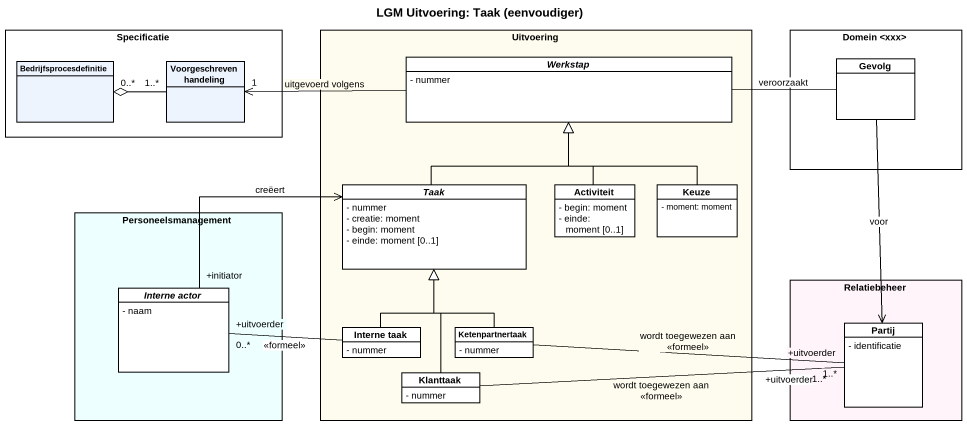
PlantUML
@startuml
title LGM Uitvoering: Taak (eenvoudiger)
hide circle
hide empty members
skinparam classAttributeIconSize 0
rectangle Specificatie {
  class Bedrijfsprocesdefinitie #EEF4FE
  class "Voorgeschreven handeling" as Voorgeschreven_handeling #EEF4FE
}
rectangle Uitvoering #FEFCEE {
  abstract class Werkstap {
    - nummer
  }
  abstract class Taak {
    - nummer
    - creatie: moment
    - begin: moment
    - einde: moment [0..1]
  }
  class Activiteit {
    - begin: moment
    - einde: moment [0..1]
  }
  class Keuze {
    - moment: moment
  }
  class "Interne taak" as Interne_taak {
    - nummer
  }
  class Ketenpartnertaak {
    - nummer
  }
  class Klanttaak {
    - nummer
  }
}
rectangle "Domein <xxx>" as Domein_xxx #FFFFFF {
  class Gevolg
}
rectangle Personeelsmanagement #EDFFFF {
  abstract class "Interne actor" as Interne_actor {
    - naam
  }
}
rectangle Relatiebeheer #FEF4F9 {
  class Partij {
    - identificatie
  }
}
Voorgeschreven_handeling "1..*" -left-o "0..*" Bedrijfsprocesdefinitie
Werkstap -left-> "1" Voorgeschreven_handeling : uitgevoerd volgens
Werkstap -right- Gevolg : veroorzaakt
Gevolg --> Partij : voor
Taak -up-|> Werkstap
Activiteit -up-|> Werkstap
Keuze -up-|> Werkstap
Interne_actor "+initiator" -right-> Taak : creëert
Interne_taak -up-|> Taak
Interne_taak -left- "+uitvoerder\n0..*" Interne_actor : <<formeel>>
Ketenpartnertaak -up-|> Taak
Ketenpartnertaak -right- "+uitvoerder\n1..*" Partij : wordt toegewezen aan\n<<formeel>>
Klanttaak -up-|> Taak
Klanttaak -right- "+uitvoerder\n1..*" Partij : wordt toegewezen aan\n<<formeel>>
@enduml
